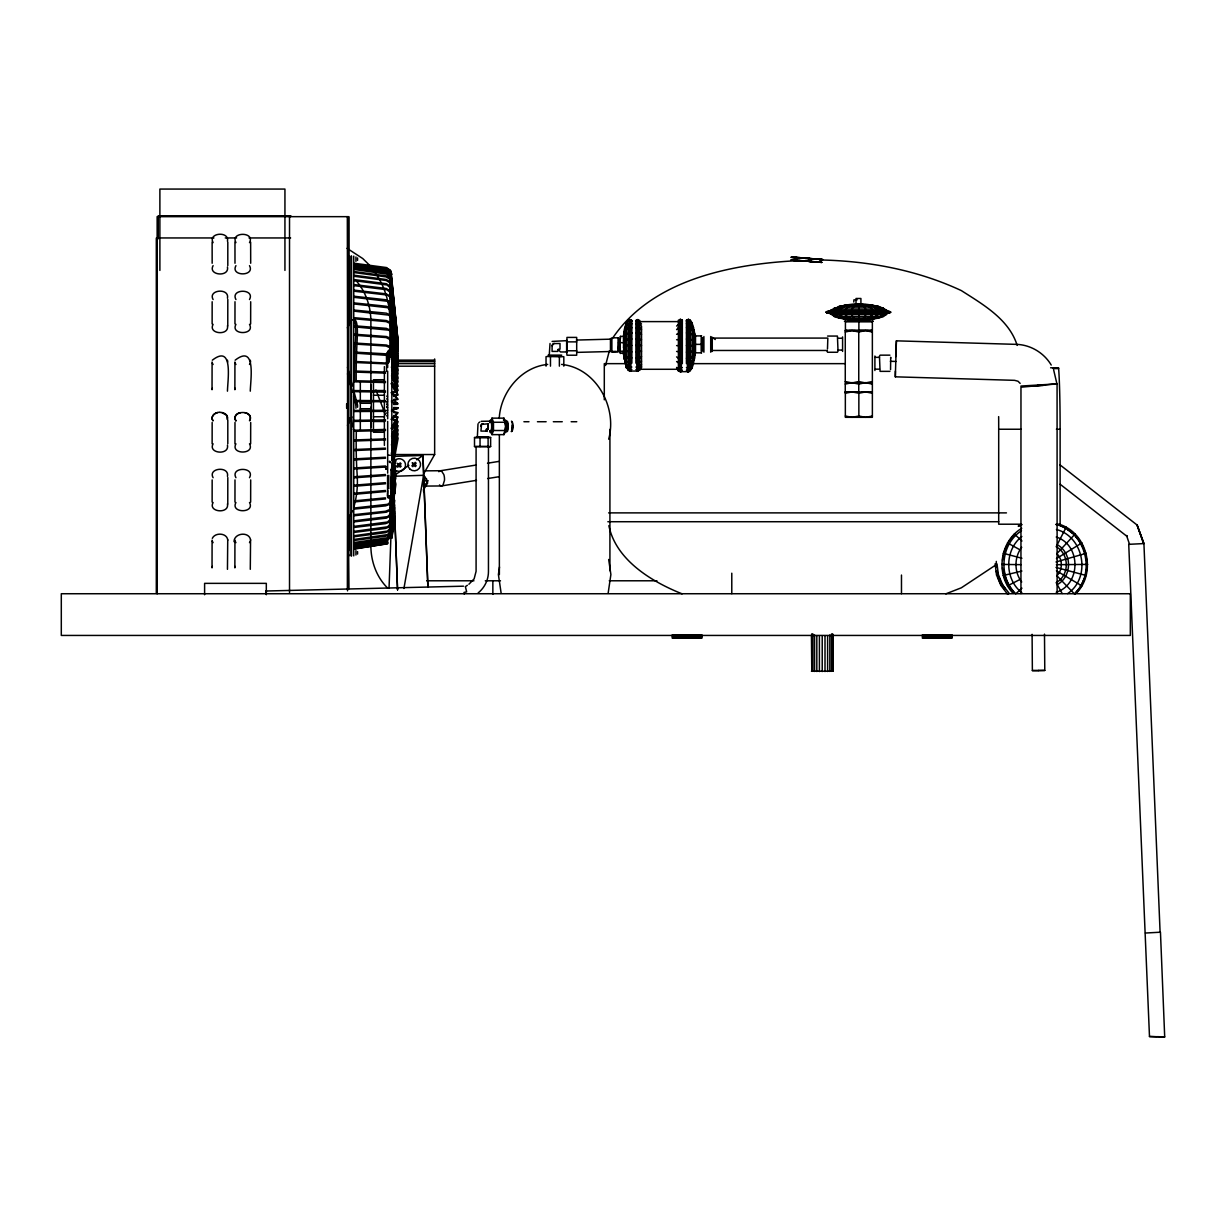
<?xml version="1.0" encoding="UTF-8"?>
<svg xmlns="http://www.w3.org/2000/svg" width="1226" height="1226" viewBox="0 0 1226 1226"><rect width="100%" height="100%" fill="white"/><g stroke="black" fill="none" stroke-linecap="round" stroke-linejoin="round"><path stroke-width="1.5" d="M347.755 410.404L348.184 260.418L348.261 263.284M347.372 327.832A60.181 13.486 -82.4 0 1 348.736 325.105L348.659 216.665L157.143 216.665L157.143 593.844M385.776 468.914L387.064 468.884L385.776 468.914L385.562 466.631L387.125 466.646M387.585 475.29L387.554 496.285L391.171 496.377M387.784 490.553L387.554 496.285L389.592 496.346M388.749 488.653L388.765 475.29M423.935 489.526L423.767 484.76M1020.952 593.553L1020.967 386.052L1057.073 383.876L1057.118 593.507M347.571 589.001L347.77 448.41M348.49 517.081L348.337 547.348M623.574 352.077L626.225 361.149L629.934 363.739L631.865 363.08L631.865 320.507L630.946 320.047L630.9 370.85L629.934 371.325L626.225 367.647L623.344 351.755M676.599 361.563L680.369 364.199L682.33 363.524L682.33 320.247L681.395 319.787L681.365 371.417L678.407 370.957L676.599 368.183M694.851 352.352L692.169 361.563L690.361 363.524L686.437 363.524L686.437 320.247L687.372 319.787L687.403 371.417L688.399 371.907L692.169 368.183L695.081 352.015M890.551 369.639L890.704 357.287L890.704 358.13M212.159 263.253L212.129 242.089M234.994 263.253L234.963 242.089M250.686 263.253L250.64 242.089M641.535 361.149L637.827 363.739L635.896 363.08L635.896 320.507L636.815 320.047L636.846 370.85L637.827 371.325L641.535 367.647L641.535 326.208L639.757 323.848L637.827 323.036L635.896 323.848M212.129 323.955L212.159 301.749M212.129 443.812L212.159 422.449M212.129 502.108L212.159 479.902M227.806 265.659L227.806 242.089M227.806 443.812L227.806 420.242M234.963 323.955L234.994 301.749M234.963 443.827L234.994 422.449M234.963 502.124L234.994 479.902M250.64 323.971L250.686 301.749M250.64 443.827L250.686 422.464M250.64 502.124L250.686 479.918M347.755 588.986L348.245 554.765L348.567 588.986M895.363 371.141L895.332 376.826L1014.576 380.336L1018.009 381.24L1020.155 383.386M227.775 325.917L227.806 299.389M227.775 504.07L227.806 477.542M512.422 427.859L512.299 424.962M512.483 427.154L512.483 425.621M895.731 356.689L896.405 340.843L1016.829 344.383C1030.821 344.935 1044.108 352.996 1051.218 365.041M827.489 348.92L827.841 338.085L712.137 338.085M265.797 594.212L266.149 591.009L463.535 586.181M389.04 588.173L390.864 538.612M395.063 487.274L394.266 493.388M423.767 484.975L423.798 484.377M423.353 483.473L423.859 482.462L423.46 485.052M423.399 490.829L423.844 491.841L423.767 489.251M395.063 479.642L390.91 506.966L389.301 509.725L385.47 511.242L354.452 514.629M386.573 356.766L387.677 352.858L390.65 350.023M386.573 356.168L387.677 351.801L390.65 348.766L387.677 351.678M386.573 357.624L387.677 353.778L390.65 350.988M387.677 357.655L388.274 354.927M386.573 358.712L388.673 353.686L393.331 351.249M386.573 360.03L388.673 355.142L393.96 352.49M387.677 360.046L389.485 355.816M386.573 361.563L389.286 356.322M387.677 361.593L389.485 357.502M386.573 363.325L389.393 358.191M397.025 438.249L396.856 437.192M566.703 351.954L566.964 355.218L576.695 355.218L576.695 337.411L566.964 337.411L566.703 351.954L560.573 351.969L558.106 349.502M631.865 320.507L629.934 319.557L627.988 320.507C621.245 330.53 624.31 343.587 623.574 354.835M623.574 336.384L626.225 323.986L627.988 321.35L629.934 320.446L631.865 321.35M695.081 351.801L692.169 367.417L690.361 370.099L688.399 371.018L686.437 370.099M398.144 342.269L397.914 345.257M793.835 260.433L796.272 260.219L796.517 257.368L822.937 259.56L819.474 259.284M803.674 260.908L809.467 261.368L809.696 258.517L812.332 258.732M623.574 337.319L626.225 326.208L629.934 323.036L631.865 323.848M694.851 353.87L692.169 365.149L688.399 368.382L686.437 367.555M488.132 429.008L488.132 423.767M397.055 429.897L391.339 453.574M491.978 418.143L493.48 422.265L493.48 430.51L491.978 434.632L503.932 434.632L505.725 426.387L503.932 418.143L491.978 418.143L490.477 422.265M623.574 338.805L626.225 329.733L627.988 327.802L631.865 327.802M391.998 537.923L394.358 516.131M623.942 336.368L620.433 336.368L620.111 339.51L620.187 352.904L623.942 353.517M394.266 515.931L391.661 538.229M391.998 537.601L394.266 516.682M354.529 543.516L387.217 538.858L391.355 535.103L392.412 529.096M393.025 523.517L393.853 516.1M394.481 512.79L390.971 538.091M391.109 535.977L391.998 527.977M392.856 520.391L393.393 516.054M391.998 532.804L394.481 511.012M394.619 507.533L391.876 530.72L389.362 534.689L385.623 536.252L354.529 540.436M391.339 531.21L389.638 538.122M391.339 529.065L390.358 534.674L386.834 537.862L354.437 542.474M391.768 525.433L392.213 521.801M392.856 516.361L393.515 510.92M695.51 335.909L695.51 352.827M701.287 352.827L701.287 335.909M394.619 504.775L391.876 527.257L389.362 531.103L385.608 532.651L354.513 536.697M391.83 522.383L390.619 531.164L387.477 534.628L354.437 539.409M392.979 513.05L393.669 507.457M394.772 500.3L391.876 523.195L389.362 526.919L385.608 528.437L354.513 532.36M392.059 517.357L390.619 527.686L387.477 531.057L354.452 535.685M392.979 510.123L393.669 504.698M391.876 514.997L390.619 523.609L387.554 526.812L354.452 531.318M392.856 507.61L393.822 500.239M394.205 500.974L391.876 518.567L389.27 522.23L385.608 523.625L354.513 527.395M395.186 493.45L395.278 485.082M552.098 345.747L553.769 343.571L560.006 343.495L560.006 349.149L558.32 349.287L557.753 351.402L552.098 351.402L552.098 345.747A2.268 2.268 0 0 1 554.351 343.495M1013.151 593.338C995.175 574.948 999.619 541.371 1021.748 528.283M1076.229 593.338C1096.948 572.603 1087.416 532.896 1059.31 524.268M391.937 510.261L390.619 518.95L387.554 522L354.452 526.322M391.937 505.495L390.619 513.755L387.554 516.636L354.452 520.759M392.458 501.94L393.224 496.591M393.745 493.021L394.527 487.687M623.574 340.751L626.225 334.346L629.934 332.507L631.865 332.966L629.934 332.507M694.851 350.375L692.169 356.889L690.361 358.283L686.437 358.283M895.332 376.826L896.405 340.843M499.227 418.48C500.514 392.427 521.035 366.957 547.685 364.413M499.503 566.994L498.4 574.534L501.158 593.353M608.678 439.184C617.521 407.155 595.989 367.831 561.6 364.413M608.127 593.353L610.885 574.534L608.678 559.47M390.91 536.513L390.619 537.892M395.921 475.734L391.876 501.48L389.853 504.284L385.608 505.863L354.513 509.066M503.932 418.143L503.488 420.212M512.299 427.813L512.039 429.238M386.619 355.341L387.677 352.199L390.65 349.333M391.799 495.427L390.512 502.062L387.554 504.3L354.452 507.978M392.381 491.841L393.27 486.461M393.853 482.875L394.45 479.289M391.998 494.277L395.921 471.014M387.707 358.038L390.573 353.486M403.936 588.48L423.598 475.305L422.985 455.444L394.481 456.363M390.91 494.185L393.132 481.68M393.761 478.109L394.404 474.539M212.313 388.244L212.037 389.699L212.098 361.992M227.454 391.171C227.576 380.443 233.783 343.541 212.313 360.199M227.408 419.537C228.879 415.154 223.73 411.89 219.837 412.442M235.147 388.259L234.871 389.715L234.932 361.992M212.313 566.412L212.037 567.868L212.098 540.145M250.288 391.171C250.411 380.443 256.617 343.541 235.147 360.199M227.454 569.324L227.729 539.808M235.147 566.412L234.871 567.868L234.932 540.145M250.288 569.324L250.564 539.823M391.247 470.033L396.688 440.119M391.998 471.964L398.113 438.28L395.722 435.031M227.454 241.261C229.614 230.764 207.638 232.71 213.094 242.625M227.454 298.163C229.63 287.666 207.638 289.612 213.094 299.542M227.454 419.415L226.626 415.262L221.875 412.626M227.454 476.332C229.63 465.819 207.638 467.765 213.094 477.696M395.921 465.957L390.833 489.404M387.707 362.712L389.485 359.417M394.695 467.688L390.803 487.58M397.914 344.506L398.113 341.456M397.914 346.299L390.971 276.187L386.435 272.908L354.529 268.494M395.921 460.608L390.833 481.787M391.676 460.087L395.492 441.651M396.259 437.958L396.994 433.652M391.998 463.826L398.144 433.943L396.764 431.935L393.699 430.816M397.914 347.648L390.971 279.099L386.435 275.896L354.529 271.574M397.914 349.272L390.971 282.639L386.389 279.513L354.513 275.298M395.033 460.578L390.803 480.102M397.914 351.172L390.971 286.761L386.389 283.712L354.513 279.651M397.914 353.333L390.971 291.481L386.389 288.508L354.513 284.616M397.914 355.755L390.971 296.753L386.389 293.888L354.513 290.164M391.998 455.428L398.144 429.882L396.764 428.104L393.699 427.154M397.914 358.421L390.971 302.561L386.389 299.818L354.513 296.294M605.537 365.517L609.337 350.897M386.757 354.023L386.972 353.211M512.207 428.41L511.794 429.238M388.014 354.053L387.677 356.184L388.014 354.697M623.574 343.019L626.225 339.694L631.865 338.989M694.851 348.077L692.169 351.448L686.437 352.168M391.416 444.992L397.147 425.851L393.546 424.38M391.998 446.77L398.144 425.698L393.546 423.338M234.013 541.662C234.166 532.712 249.491 531.318 250.61 540.145M391.523 436.257L397.147 421.637L393.546 420.503M391.998 437.912L398.113 421.621L396.442 420.028M851.656 310.009C854.369 301.244 868.468 303.772 872.636 310.009M865.97 314.438L863.962 318.116L860.621 319.756M620.433 336.368L620.433 338.667M833.971 312.232L834.86 310.009L841.603 306.331L857.296 304.799L844.76 306.331L839.258 310.009M389.914 328.737L389.914 279.084L391.002 279.084M390.849 532.544L390.45 533.479L390.45 532.375M550.03 343.495L549.263 355.126M1021.748 547.271C1014.071 557.048 1014.071 572.205 1021.733 581.998M386.742 401.5L387.125 402.435L387.508 401.5M397.592 403.231C398.404 406.25 396.473 399.385 391.446 400.856M386.742 398.787L387.508 399.538M386.742 396.105L387.508 396.856M830.125 312.232L831.167 310.009C847.641 301.902 870 301.902 886.475 310.009L887.517 312.232L885.524 314.438C869.74 322.545 847.902 322.545 832.102 314.438L830.661 313.381L834.186 316.461L838.936 318.116L850.108 319.634M867.518 319.634L878.69 318.116L883.44 316.461L886.475 314.438L886.98 313.35L886.015 313.35M386.972 363.294L389.393 360.352M478.002 423.859L477.343 437.238M391.063 428.518L397.209 417.453L393.546 416.579M391.83 429.284L398.144 417.07L393.546 415.491M348.736 325.105L350.146 322.453A21.884 4.904 -82.4 0 1 352.306 319.848M347.694 421.775L349.502 418.418M347.479 425.345L351.985 416.947M424.257 472.746L434.648 454.54L434.648 358.957M249.506 242.641C255.406 231.591 230.059 231.591 235.928 242.625M249.506 299.542C255.406 288.493 230.059 288.493 235.928 299.542M249.506 477.696C255.406 466.646 230.059 466.646 235.928 477.696M249.506 364.49L250.288 363.126M212.313 538.352C215.132 532.161 227.101 532.85 227.775 540.145M249.506 542.643L250.288 541.279M213.094 265.644C207.684 275.482 229.584 277.398 227.454 267.007M235.928 265.659C230.105 276.586 255.36 276.586 249.506 265.659M213.094 324.354C207.684 334.177 229.584 336.077 227.454 325.702M235.928 324.354C230.105 335.28 255.36 335.28 249.506 324.354M213.094 443.812C207.684 453.635 229.584 455.551 227.454 445.161M235.928 443.812C230.105 454.739 255.36 454.754 249.506 443.812M213.094 502.507C207.684 512.33 229.584 514.246 227.454 503.855M235.928 502.507C230.105 513.433 255.36 513.433 249.506 502.507M842.584 336.92L842.584 351.418M874.904 370.513L874.904 356.015M1075.125 533.969L1056.889 553.662C1062.835 559.531 1062.819 569.86 1056.889 575.73L1074.344 593.813C1096.657 572.803 1085.638 531.486 1055.801 524.437M388.274 363.019L389.362 361.701M388.611 352.751L389.485 351.601M641.535 366.896L639.757 369.532L637.827 370.436L635.896 369.532M388.611 353.41L390.573 351.341M388.611 354.314L390.573 352.276M641.535 364.674L637.827 367.861L635.896 367.049M676.599 326.055L680.369 322.821L682.33 323.649M844.99 310.009C849.174 303.772 863.273 301.244 865.97 310.009M872.636 314.438L868.759 318.116L862.307 319.756M396.504 371.57L397.025 369.945M612.648 338.1C652.293 279.543 731.094 264.111 797.222 260.678M487.243 429.008L486.232 431.092L480.96 431.092L481.511 424.38L488.27 423.767L488.27 429.008L486.354 429.33L486.078 431.092M389.485 351.065L388.611 352.23L390.573 350.253M391.063 419.399L397.209 413.055L393.546 412.58M391.83 420.181L398.144 412.672L393.546 411.492M676.599 329.641L678.407 327.679L682.33 327.679M878.368 314.438L872.866 318.116L863.763 319.756M396.764 372.811L398.113 369.9L391.217 330.622L386.389 328.353L354.513 325.779M1021.932 588.189L1015.756 593.813C998.041 576.634 1000.493 544.145 1021.503 530.766M389.178 538.658L388.09 539.547M478.14 592.924C484.515 587.852 488.423 579.883 488.454 571.73L488.454 446.555L476.086 446.555L476.086 571.316L474.14 578.841L468.884 584.25M424.548 488.086L427.659 483.013L424.87 476.562M851.12 310.561L849.94 312.186L851.12 313.825M865.525 313.825L866.721 312.186L865.525 310.561M1007.465 585.905L1019.848 579.53M478.753 422.817L479.764 422.005M641.535 356.551L639.757 357.915L635.896 357.915M676.599 334.315L680.369 332.445L682.33 332.92L680.369 332.445M290.623 216.665L290.623 215.807L289.52 216.665L289.52 592.48M1021.856 536.498C1004.385 549.8 1004.37 579.331 1021.825 592.633M1057.256 584.587C1072.229 576.526 1072.244 552.819 1057.272 544.742M1067.631 593.614C1091.355 577.63 1084.06 536.682 1056.429 529.509M885.203 313.825L889.647 312.186L885.203 310.561L830.508 310.561L825.895 312.186L830.508 313.825L882.429 313.825L886.413 312.186L882.429 310.561M888.513 313.044L889.647 312.186M886.153 313.825L890.75 312.186L886.153 310.561M390.006 355.356L392.948 353.977M394.772 475.182L408.886 465.313M416.717 459.827L422.985 455.444L427.859 586.993M832.102 310.009L839.611 306.331L852.055 304.692M395.186 357.808L394.036 358.498M994.455 565.86L961.337 587.806L945.798 593.859M396.136 383.033L397.025 381.853M396.764 383.907L398.113 381.822L391.998 356.582M1056.444 558.596L1081.945 542.888L1080.244 543.578M395.094 359.141L393.699 359.785M395.722 376.98L398.113 373.731L391.217 338.545L386.389 336.522L354.513 334.223M635.896 320.507L637.827 319.557L639.757 320.507L639.757 370.39M682.33 320.247L680.369 319.296L678.407 320.247L678.407 370.957M686.437 320.247L688.399 319.296L690.361 320.247L692.169 323.02L694.851 336.384L692.169 323.787L688.399 320.185L686.437 321.105L687.372 319.787M394.496 351.862L391.186 353.119M395.094 364.398L393.699 364.98M1160.102 932.358L1143.919 543.578L1137.1 525.034L1060.015 464.884M678.407 321.105L680.369 320.185L682.33 321.105M631.865 369.532L629.934 370.436L626.225 366.896L623.574 354.513M682.33 370.099L680.369 371.018L678.407 370.099L676.599 367.417M395.186 372.535L394.036 373.01M395.691 379.432L394.036 380.045M844.408 310.561L842.109 312.186L844.408 313.825M872.238 313.825L874.536 312.186L872.238 310.561M387.477 542.551L354.437 547.624M387.983 543.532L354.529 549.064M387.477 541.555L354.437 546.581M387.983 542.52L354.529 547.67M387.477 539.9L354.437 544.865M387.983 540.85L354.529 545.938M390.742 355.417L392.703 354.728M1086.236 553.263L1056.03 561.983M686.437 323.649L688.399 322.821L690.361 323.649L693.625 329.825L694.636 334.621M631.865 367.049L629.934 367.861L626.225 364.674L623.574 353.578M682.33 367.555L680.369 368.382L678.407 367.555M1018.316 525.893L1021.779 524.467M1056.214 592.235C1081.179 584.526 1081.209 544.758 1056.23 537.034M552.098 341.426L566.642 340.659M397.592 407.676L397.592 408.779L393.546 408.565M391.446 411.154L397.914 407.814M423.706 485.848L427.399 482.308L426.387 478.523M396.442 391.983L398.113 390.389L391.998 374.083M1000.83 585.384L1002.531 584.695L1009.121 593.292L1007.665 594.303L1000.83 585.384L996.539 575.009L995.083 563.868L996.999 563.96L998.393 574.703L1002.531 584.695M395.094 370.482L393.699 370.972M641.535 351.188L635.896 351.893M676.599 339.755L682.33 339.035M391.446 410.066L397.99 407.844M635.896 327.802L639.757 327.802L641.535 329.733M686.437 327.679L690.361 327.679L692.169 329.641L694.851 338.851M476.362 446.785L474.508 446.555L474.508 437.529L477.052 437.529M477.113 437.467L490.63 437.529L490.63 446.555L474.508 446.555M1021.794 387.14L1056.935 383.876L1053.609 369.746M394.036 376.443L397.025 373.761L391.247 341.977M395.094 377.24L393.699 377.639M393.546 392.565L396.274 392.029M838.645 310.561L835.396 312.186L838.645 313.825M878 313.825L881.264 312.186L878 310.561M387.217 543.869L354.529 548.712M395.983 392.121L396.764 391.876M395.186 383.431L394.036 383.753M395.722 384.366L393.699 384.857M217.814 412.626C214.014 412.978 210.152 417.392 213.048 420.901C209.784 416.411 215.439 411.798 219.898 412.273M240.648 412.626C236.848 412.978 232.986 417.392 235.882 420.901M845.266 331.985L852.009 330.591L858.752 331.985L865.479 330.591L872.222 331.985M845.266 384.075L852.009 382.681L858.752 384.075L865.479 382.681L872.222 384.075M872.222 381.608L865.479 383.002L858.752 381.608L852.009 383.002L845.266 381.608M845.342 393.224L852.101 391.937L858.859 393.224L865.617 391.937L872.376 393.224M872.376 416.028L865.617 417.315L858.859 416.028L852.101 417.315L845.342 416.028M834.232 310.561L830.247 312.186L834.232 313.825M1143.567 543.67L1137.1 525.034L1143.919 543.578L1128.732 544.329L1149.482 1036.522L1156.67 1036.782M1021.886 571.055L1003.174 575.53M635.896 332.966L639.757 332.966L641.535 334.346M686.437 332.92L688.399 332.445L692.169 334.315L694.851 340.828M631.865 357.915L627.988 357.915L626.225 356.551L623.574 350.13M682.33 358.283L678.407 358.283L676.599 356.889M811.428 635.022L811.796 671.128M811.428 671.22L833.006 671.22L833.006 635.022M831.443 310.561L827.014 312.186L831.443 313.825M393.699 381.194L396.764 380.075L398.144 378.068L391.217 346.805L386.389 345.027L354.513 343.019M546.03 366.145L546.03 356.705L548.252 356.383L563.822 356.705L563.822 366.145M397.53 403.262L393.546 403.446M998.393 574.703L996.539 575.009L997.703 574.519L997.228 570.948M476.24 465.022L440.578 470.723L425.437 470.845M487.504 463.229L498.767 461.42M476.5 480.331L441.329 485.956L423.2 486.094M487.611 478.554L498.721 476.776M393.546 387.631L397.147 386.159L391.416 367.018M393.546 388.673L398.144 386.313L391.998 365.241M474.508 437.529L488.101 437.529L488.101 446.555M490.63 446.555L487.871 446.846M354.437 547.961L358.084 547.44M363.555 546.658L367.202 546.137M372.673 545.355L376.321 544.834M379.968 544.313L383.615 543.792M481.251 421.33L490.553 421.146M635.896 338.989L641.535 339.694M686.437 339.035L692.169 339.755L694.851 343.127M631.865 351.893L626.225 351.188L623.344 347.081M682.33 352.168L676.599 351.448M393.546 391.492L397.147 390.374L391.523 375.754M845.419 321.825L872.36 321.825M845.419 330.177L872.36 330.177M872.222 391.952L849.312 391.937M354.513 521.832L386.389 518.123L390.389 515.962L391.998 512.729L395.921 484.163L395.278 481.557M1032.093 634.317L1032.369 670.576L1040.292 670.561L1044.782 670.438L1044.491 634.118M354.513 515.717L386.389 512.192L390.389 510.154L391.998 507.058L395.554 478.125M354.452 500.821L385.47 497.848M354.513 501.909L385.608 498.936M1034.008 386.251L1043.295 385.378L1037.594 385.041M864.866 319.756L876.023 318.116L880.145 316.461L883.21 313.366L878.736 313.381M393.546 395.431L397.209 394.557L391.063 383.493M393.546 396.519L398.144 394.941L391.83 382.727M354.452 493.204L385.47 490.477M354.513 494.293L385.608 491.549M354.452 485.159L385.47 482.676M354.513 486.232L385.608 483.749M1087.707 564.404L1056.383 564.696M354.452 476.73L385.47 474.508M354.513 477.788L385.608 475.565M354.452 467.964L385.47 466.018M354.513 468.991L385.608 467.045M354.483 458.876L385.531 457.221M354.483 459.903L385.531 458.233M393.546 399.415L397.393 398.956L391.063 392.611M393.546 400.504L398.144 399.339L391.83 391.83M354.483 449.528L385.531 448.149M354.483 450.555L385.531 449.191M354.483 439.95L385.531 438.877M354.483 441.008L385.531 439.935M395.109 476.224L423.598 475.305L423.706 476.194M860.33 304.799L876.023 306.331L882.766 310.009L883.67 312.232M576.404 340.062L611.498 339.142M577.339 352.368L616.203 351.372M354.483 430.219L385.531 429.437M354.483 431.291L385.531 430.525M865.817 304.692L860.499 304.799L872.866 306.331L878.368 310.009M1149.482 1036.522L1164.7 1036.92L1160.455 932.204L1145.436 933.032M393.546 404.534L397.53 404.35L391.446 401.944M354.483 420.349L385.531 419.89M354.483 421.438L385.531 420.978M391.186 497.465L387.554 497.511L391.171 497.603M1038.468 670.438L1044.782 670.438M1038.683 670.591L1032.369 670.576M422.725 480.899L428.303 480.853M354.483 410.434L385.531 410.281M354.483 411.522L385.531 411.369M889.586 313.044L826.508 312.63L835.825 312.645M889.065 312.63L890.153 312.615L880.835 312.63M869.495 313.396L848.131 313.412M290.623 215.807L158.246 215.807L158.246 238.794M213.922 237.951L156.422 237.951L156.422 593.185M225.262 237.951L236.618 237.951M249.016 237.951L290.623 237.951M799.291 257.644L801.789 258.058L796.333 257.705M812.501 259.069L815.551 259.268M796.9 260.54L795.567 260.448L799.321 260.494M814.692 262.027L813.451 261.92M857.143 299.849L853.909 299.849L853.786 302.04M848.407 304.952L869.219 304.952M844.99 305.197L872.636 305.197M843.473 305.489L874.153 305.489M838.936 306.331L878.69 306.331M834.186 307.987L883.44 307.987M831.167 310.009L886.475 310.009M827.075 311.343L889.586 311.343M825.895 312.186L890.75 312.186M887.517 312.232L882.597 307.987L878.015 306.331L865.571 304.692M842.415 312.645L874.245 312.63M831.167 314.438L886.475 314.438M834.186 316.461L883.44 316.461M838.936 318.116L878.69 318.116M844.99 319.25L872.636 319.25M844.423 319.465L873.356 319.465M844.423 321.258L873.356 321.258M639.252 321.61L678.698 321.61M847.074 330.591L845.266 330.591L845.266 392.504M849.22 330.591L855.258 330.591M858.752 330.591L868.269 330.591M870.414 330.591L872.222 330.591M695.157 335.909L701.64 335.909M827.581 336.062L837.419 336.062L838.032 351.188L837.419 352.26L827.581 352.26L826.968 350.942M838.032 338.253L842.032 338.253M566.964 341.87L576.695 341.87M620.433 342.652L623.942 342.652M695.51 344.368L701.287 344.368M623.574 345.441L631.865 345.441M635.896 345.441L641.535 345.441M676.599 345.609L682.33 345.609M686.437 345.609L694.851 345.609L694.851 355.142M838.032 350.069L842.032 350.069M712.107 350.467L827.427 350.467M566.964 350.774L576.695 350.774M620.433 351.218L623.942 351.218M695.157 352.827L701.64 352.827M548.145 355.126L561.707 355.126M889.907 355.157L880.069 355.157L879.456 356.245L880.069 371.355L889.907 371.355M548.145 356.383L561.707 356.383M387.677 356.766L390.45 356.766M875.456 357.348L879.456 357.348M397.408 360.137L434.648 360.137M397.408 361.609L434.648 361.609M397.408 363.632L434.648 363.632M626.348 363.647L604.295 363.647L604.295 399.829M692.705 363.647L844.852 363.647M397.408 366.191L434.648 366.191M1050.605 367.785L1058.574 367.785L1058.804 370.88A68.717 2.789 90 0 1 1060.122 429.238L1060.122 524.207L1056.398 524.207M1053.057 368.582L1058.636 368.582M875.456 369.164L879.456 369.164M639.252 369.287L678.698 369.287M384.382 379.738L373.455 379.738L373.455 432.257L384.382 432.257M845.725 382.681L872.222 382.681M845.725 383.002L872.222 383.002M373.455 390.512L384.382 390.512M872.36 321.258L872.376 417.315L845.342 417.315L845.342 391.937L847.166 391.937M862.353 391.937L868.406 391.937M870.567 391.937L872.376 391.937M373.455 395.247L384.382 395.247M360.321 403.262L371.263 403.262M360.321 408.733L371.263 408.733M373.455 416.763L384.382 416.763M349.701 418.035L351.402 418.035L352.26 426.847M373.455 421.499L384.382 421.499M523.916 421.729L528.973 421.729M537.448 421.729L546.137 421.729M553.324 421.729L562.259 421.729M571.147 421.729L576.772 421.729M493.48 422.265L505.434 422.265M998.654 416.625A68.717 2.789 -90 0 1 998.7 429.238L1021.043 429.238M1056.398 429.238L1060.122 429.238M493.48 430.51L505.434 430.51M476.868 437.238L488.27 437.238M393.684 454.54L434.648 454.54M387.677 455.244L390.45 455.244M608.617 512.882L1006.454 512.882M607.851 521.724L998.746 521.724M1021.12 524.207L998.7 524.207L998.7 429.238M426.663 580.787L473.941 580.787M485.297 580.787L500.484 580.787M609.245 580.787L656.937 580.787M672.185 634.853L701.977 634.853M922.335 634.853L952.127 634.853M672.185 635.681L701.977 635.681M922.335 635.681L952.127 635.681M672.185 636.509L701.977 636.509M922.335 636.509L952.127 636.509M672.185 637.336L701.977 637.336M922.335 637.336L952.127 637.336M672.185 638.164L701.977 638.164M922.335 638.164L952.127 638.164M834.431 313.396L838.906 313.412M423.46 489.327L423.43 489.925M826.508 312.63L828.148 313.044M354.483 400.488L385.531 400.641M354.483 401.576L385.531 401.73M1021.059 564.665L1001.719 564.404M830.661 313.381L831.611 313.396M390.19 496.392L393.408 496.407M354.483 390.558L385.531 391.033M354.483 391.646L385.531 392.121M393.546 407.476L397.53 407.66M851.825 304.692L857.127 304.799M354.483 380.719L385.531 381.485M354.483 381.792L385.531 382.573M1157.513 1036.675L1164.7 1036.92M890.367 361.302L896.068 361.471M354.483 371.003L385.531 372.076M354.483 372.06L385.531 373.133M354.483 361.44L388.397 363.157M354.483 362.482L385.531 363.861M354.483 352.107L386.389 353.839L391.508 355.647M354.483 353.119L389.301 355.525M487.871 437.238L490.63 437.529M1129.575 544.436L1126.556 535.501L1127.184 536.513L1060.122 484.239M795.628 260.173L796.793 260.341M354.452 344.046L386.19 346.054L390.91 348.23M819.535 259.943C868.299 260.877 916.956 269.919 961.337 290.593C983.007 304.462 1009.167 319.373 1017.166 345.41M809.696 258.517L807.765 258.38M354.452 335.28L386.19 337.564L390.956 340.077M797.145 257.69L795.797 257.598L801.574 258.058M805.651 258.18L806.938 258.257L804.716 258.134M812.087 258.855L813.114 258.901L810.478 258.717M793.62 260.264L791.843 260.142L793.958 260.341M796.517 257.368L795.122 257.307L799.505 257.675M831.55 671.051L833.006 671.22M804.915 258.134L813.681 259.069M805.221 258.471L812.102 258.947M804.67 260.985C813.083 261.536 786.648 260.004 797.605 260.663M794.693 260.341L790.663 260.142L796.256 260.54M798.111 257.766L792.073 257.291L796.486 257.69M812.302 259.023L815.259 259.176M797.344 257.843L790.893 257.291L800.609 258.058M796.272 260.219L820.945 262.257C827.305 262.778 800.976 260.877 810.83 261.567M794.755 260.448L801.191 260.954M799.398 260.755L801.344 260.908M813.252 261.874L815.014 262.027M793.513 260.341L797.865 260.617L796.425 260.663M354.452 326.852L388.765 330.146L390.803 331.909L393.04 345.487M801.988 257.92L803.919 258.042M811.06 258.717L808.394 258.533L809.589 258.64M814.079 259.176L817.037 259.314M819.719 259.391L822.033 259.56L814.892 258.977M799.536 258.027L800.685 258.119M801.758 260.77L804.486 260.985M819.474 262.241L821.788 262.41L814.662 261.828M800.486 260.877L801.62 260.969M800.18 257.92L801.099 257.996M796.655 257.812L798.448 257.935L795.015 257.644M801.344 260.709L799.045 260.494M796.149 260.617L797.099 260.694M811.827 258.717L815.259 258.977M815.029 261.828L809.467 261.368M852.76 319.756L841.603 318.116L834.86 314.438M812.102 261.582L810.539 261.429L811.505 258.655M354.513 317.718L386.389 320.553L390.833 322.607L391.998 324.783L398.113 366.267M354.452 318.806L386.19 321.626L390.174 323.465L395.63 356.889M354.513 310.101L386.389 313.182L390.833 315.404L391.998 317.733L398.113 362.804M354.452 311.189L388.765 315.143L390.803 317.335L393.194 334.713M354.513 302.945L386.389 306.255L390.833 308.646L391.998 311.113L398.113 359.57M354.452 304.033L387.554 307.695L390.619 310.193L391.845 318.653M853.863 319.756L844.76 318.116L839.258 314.438M354.452 297.382L387.554 301.289L390.619 303.971L391.554 310.576M354.452 291.252L385.47 294.838C392.381 295.328 391.431 303.328 391.968 308.768M845.266 391.952L858.752 391.952L858.752 384.075M354.452 285.689L386.895 289.75L390.358 292.493L391.309 298.041M393.546 419.445L396.764 420.135M354.452 280.693L386.895 284.938L390.358 287.819L391.293 293.351M354.452 276.325L386.19 280.509L389.638 282.608L390.91 285.612M354.437 272.601L386.159 276.892L389.638 279.084L390.91 282.164M354.437 269.536L386.834 274.149L390.358 277.337L391.263 283.129M354.529 266.073L386.435 270.578L390.971 273.904L398.113 342.866M354.437 267.145L386.159 271.62L389.638 273.888L390.91 277.091M354.529 264.341L386.435 268.892L390.971 272.279L398.113 342.085M354.437 265.429L386.159 269.95L389.638 272.249L390.91 275.498M354.529 263.299L386.435 267.544L390.971 270.961L398.113 341.61M359.908 264.816L363.555 265.337M369.026 266.119L372.673 266.64M376.321 267.161L381.792 267.942M354.437 264.387L387.477 269.444M855.319 319.756L848.882 318.116L844.99 314.438M385.623 267.728L389.975 269.965L391.998 274.409M385.439 268.463L388.657 270.241M394.036 428.257L397.009 429.713M393.699 434.372L395.094 434.77M1056.015 567.408L1086.236 575.53M1021.902 558.259L1003.19 553.263L1004.339 553.57M394.036 431.966L395.186 432.349M857.005 319.756L853.664 318.116L851.656 314.438M391.538 479.964L393.102 480.592M244.71 412.626C248.418 412.978 252.357 417.315 249.506 420.794C255.36 409.729 230.074 409.775 235.928 420.794M390.542 462.662L389.378 462.263M390.787 482.278L393.99 483.642M390.542 483.105L392.09 483.565M394.036 435.552L396.795 437.161M390.542 488.776L393.025 489.772M390.833 488.009L392.994 488.776M390.251 461.65L389.27 461.221M487.228 431.445L486.354 429.33M682.131 593.859C651.634 581.706 615.942 560.067 608.862 525.678M387.508 415.154L386.742 415.905M387.508 412.457L386.742 413.223M1060.551 525.678L1065.639 527.778L1066.222 527.134L1056.184 546.735C1069.67 553.999 1069.654 575.362 1056.168 582.626L1062.16 593.491M392.611 476.546L393.96 477.389M1080.229 585.047L1081.93 585.905L1056.429 570.795M347.065 248.326L362.789 258.579L369.639 265.337M1019.863 549.738L1007.481 542.888L1008.492 543.578M353.287 429.253L354.62 430.081M388.09 269.475L390.037 271.513M715.248 339.541L712.26 337.303L712.26 351.448M467.382 585.292L465.39 586.626L466.646 591.851L463.995 592.449L464.256 594.028M1014.316 533.969L1021.948 541.003M439.506 484.914L440.395 485.68A11.509 4.306 85.3 0 0 443.046 484.96L444.471 480.347A6.299 2.36 85.3 0 0 443.827 474.569L441.498 470.999A11.509 4.306 85.3 0 0 438.862 471.719M387.906 588.327C376.75 577.523 371.049 561.891 370.88 546.505M389.178 270.716L390.037 271.85M372.627 269.199C382.696 281.888 388.443 297.826 389.607 313.917M356.092 280.631C365.838 291.757 370.834 306.531 370.88 321.243L370.88 403.323M1010.224 588.373L1013.565 592.756M1005.121 588.817L1001.826 584.526L998.393 576.189M1004.692 589.308L1001.351 584.94A42.22 42.19 -74.7 0 1 997.642 576.511M266.149 591.009L266.425 591.775M641.535 323.986L637.827 320.446L635.896 321.35L636.815 320.047M235.147 363.126L235.928 364.49M212.313 363.126L213.094 364.49M235.147 541.279L235.928 542.643M212.313 541.279L213.094 542.643M491.978 434.632L490.477 430.51M387.677 410.128L386.742 410.511M390.358 272.478L390.803 273.827M390.358 272.157L390.91 274.21M375.922 389.991L385.439 414.71M347.479 367.31L352.475 385.929M353.732 390.65L357.394 404.304M347.51 373.746L352.475 392.305M353.594 396.458L355.755 404.549M391.339 358.436L395.707 376.443M391.676 351.923L395.492 370.359M396.259 374.053L397.055 378.052M250.61 361.992L250.288 360.199M227.775 361.992L227.454 360.199M393.653 349.241L394.266 353.011M394.879 356.766L395.492 360.536M503.763 433.529L503.932 434.632M620.433 353.517L620.111 350.375M393.715 338.468L395.247 349.716M392.32 322.377L393.255 329.825M392.213 316.093L393.086 323.465M394.067 327.557L394.496 331.311M395.308 332.353L395.691 336.062M391.646 293.06L392.014 296.784M391.63 289.612L391.983 293.32M391.63 286.93L391.983 290.746M391.079 276.08L391.416 279.819M392.642 457.819L392.581 456.424L393.04 470.861M423.598 475.305L427.92 587.377M393.929 495.258L397.592 589.967M394.159 500.085L397.53 589.798M392.994 468.378L393.117 471.887M480.96 426.387L480.944 425.866A2.1 2.054 -90 0 1 483.151 423.767M681.395 319.787L681.411 320.66M630.946 320.047L630.946 320.906M687.403 370.543L687.403 371.417L686.437 370.957L688.399 371.907L688.399 319.296M348.307 264.709L348.552 325.963M348.092 550.505L347.54 216.665L347.54 590.84M681.365 370.543L681.365 371.417L682.33 370.957L680.369 371.907L680.369 319.296M901.478 575.055L901.478 593.675M860.913 304.692L860.913 298.485L856.009 298.485L856.009 304.692M858.89 321.825L858.89 330.177M858.813 304.692L858.813 310.009M858.813 314.438L858.813 319.756M858.752 331.985L858.752 381.608M858.859 393.224L858.859 416.028M858.323 310.561L858.323 313.825M845.419 321.258L845.419 330.744M832.638 633.811L832.638 671.312M831.55 633.919L831.55 671.388M829.833 634.991L829.833 671.465M827.611 635.804L827.611 671.511M825.006 636.325L825.006 671.557M822.217 636.493L822.217 671.557M819.412 636.325L819.412 671.557M816.822 635.804L816.822 671.511M814.585 634.991L814.585 671.465M812.869 633.919L812.869 671.388M811.796 633.811L811.796 671.312M731.784 573.201L731.784 593.675M711.478 337.303L711.478 351.448M710.712 336.537L710.712 352.199M703.908 336.537L703.908 352.199M702.789 337.656L702.789 351.096M701.64 337.656L701.64 351.096M694.636 332.936L694.636 358.268M694.376 331.541L694.376 359.662M693.625 327.373L693.625 363.831M692.169 323.02L692.169 368.183M690.361 320.247L690.361 370.957M688.997 320.093L688.997 320.967M688.997 323.541L688.997 371.647L679.771 371.647L679.771 323.541M679.771 320.093L679.771 320.967M638.424 323.756L638.424 371.064L629.336 371.064L629.336 323.756M637.827 319.557L637.827 371.325M629.934 319.557L629.934 371.325M627.988 320.507L627.988 370.39M626.225 323.235L626.225 367.647M624.785 327.511L624.785 363.371M624.049 331.602L624.049 359.279M623.789 332.982L623.789 357.915M620.111 338.836L620.111 351.05M619.069 338.836L619.069 351.05M611.176 338.514L611.176 351.372M610.456 338.514L610.456 351.372M609.92 429.376L609.92 570.78M566.887 340.414L566.887 352.23M566.642 340.154L566.642 352.49M559.378 356.705L559.378 366.145M550.474 356.705L550.474 366.145M499.365 435.107L499.365 574.596M492.852 580.787L492.852 594.365M480.04 437.529L480.04 446.555M391.83 357.072L391.83 400.55M391.83 402.94L391.83 418.802M391.83 421.07L391.83 454.54M391.83 455.244L391.83 460.608M391.83 464.194L391.83 474.937M391.002 288.738L391.002 355.571M391.002 469.466L391.002 523.257M389.914 330.468L389.914 357.44M389.914 495.748L389.914 532.927M387.677 364.352L387.677 367.555M387.677 371.233L387.677 400.304M387.677 400.856L387.677 418.802M387.677 421.422L387.677 473.144M386.573 355.678L386.573 371.233M384.382 366.62L384.382 445.39M371.263 385.209L371.263 426.786M370.88 407.155L370.88 544.605M360.321 381.93L360.321 430.081M357.578 257.935L357.578 260.418M357.578 404.764L357.578 407.247M357.578 551.593L357.578 554.075M355.938 256.985L355.938 261.353M355.938 403.814L355.938 408.197M355.938 550.643L355.938 555.026M353.747 256.111L353.747 555.899M351.571 256.111L351.571 555.899M351.019 256.111L351.019 555.899M348.828 256.111L348.828 555.899M348.659 216.665L348.659 325.472M348.659 516.376L348.659 550.75M348.659 554.566L348.659 588.924M346.636 403.814L346.636 408.197M284.938 270.41L284.938 189.065L159.886 189.065L159.886 270.41M266.318 594.733L266.318 583.361L204.604 583.361L204.604 594.733M156.637 237.951L156.637 593.185M618.563 342.253A6.222 2.038 -86.2 0 1 618.149 348.429L618.885 348.215A6.053 1.977 -87.5 0 1 618.502 349.456M618.042 350.391A6.053 1.977 -87.5 0 1 617.521 350.973M1067.463 529.647A41.699 41.653 -75.7 0 1 1071.876 532.85M1075.83 536.605A41.699 41.653 -75.7 0 1 1074.773 594.258M1014.607 593.2A41.699 41.653 -75.7 0 1 1005.535 577.599M1004.584 574.09A41.699 41.653 -75.7 0 1 1003.941 570.519M1004.983 588.572A41.699 41.653 -75.7 0 1 997.29 572.236M996.324 565.033A41.699 41.653 -75.7 0 1 996.309 561.401M1075.646 535.808A42.22 42.19 -74.3 0 1 1079.11 540.145M1081.96 544.85A42.22 42.19 -74.3 0 1 1084.182 549.922M1085.715 555.194A42.22 42.19 -74.3 0 1 1086.359 558.841M1086.359 569.86A42.22 42.19 -74.3 0 1 1085.715 573.507M1084.167 578.779A42.22 42.19 -74.3 0 1 1081.93 583.852M1077.991 590.058A42.22 42.19 -74.3 0 1 1075.616 592.878M1007.849 585.216A42.22 42.19 -74.3 0 1 1003.711 575.009M1003.282 573.232A42.22 42.19 -74.3 0 1 1002.485 567.745M1002.531 560.405A42.22 42.19 -74.3 0 1 1003.404 554.934M1003.864 553.156A42.22 42.19 -74.3 0 1 1007.251 544.605M1009.105 541.432A42.22 42.19 -74.3 0 1 1014.913 534.291M997.136 574.764A42.22 42.19 -74.7 0 1 996.34 571.178M995.864 567.5A42.22 42.19 -74.7 0 1 995.711 563.837M1018.423 526.383A42.22 42.19 -74.7 0 1 1021.764 524.82M512.146 421.759A4.797 1.011 -90 0 1 512.882 427.016A4.797 1.011 -90 0 1 511.886 431.184M504.698 420.825A6.421 1.349 -90 0 1 506.706 426.387A6.421 1.349 -90 0 1 504.698 431.95M505.633 421.759A4.797 1.011 -90 0 1 506.369 426.387A4.797 1.011 -90 0 1 505.633 431.016M506.169 422.234A4.797 1.011 -90 0 1 507.671 425.759A4.797 1.011 -90 0 1 506.415 431.016M506.323 422.679A5.226 1.103 -90 0 1 507.809 422.372A5.226 1.103 -90 0 1 507.993 429.391A5.226 1.103 -90 0 1 506.553 430.924M511.457 421.146A5.226 1.103 -90 0 1 512.545 427.077A5.226 1.103 -90 0 1 511.165 431.445M489.772 422.679A5.226 1.103 -90 0 1 491.258 422.372A5.226 1.103 -90 0 1 491.442 429.391A5.226 1.103 -90 0 1 490.002 430.924M504.576 420.181A6.421 1.349 -90 0 1 505.572 426.387A6.421 1.349 -90 0 1 504.576 432.594M489.618 421.943A6.283 1.318 -90 0 1 491.473 421.943A6.283 1.318 -90 0 1 491.473 430.832A6.283 1.318 -90 0 1 489.618 430.832M490.752 421.943A6.283 1.318 -90 0 1 492.959 424.763A6.283 1.318 -90 0 1 491.35 432.456M491.028 431.828A6.283 1.318 -90 0 1 490.752 430.832M393.592 462.049A6.345 6.329 0 0 1 402.159 459.428A6.345 6.329 0 0 1 404.779 467.995A6.345 6.329 0 0 1 396.213 470.615M394.864 469.665A6.345 6.329 0 0 1 393.807 468.393M392.841 465.252A6.345 6.329 0 0 1 393.01 463.597M354.651 381.24A180.651 40.489 -82.4 0 1 355.525 340.843A55.247 12.383 -82.4 0 0 355.816 330.836A21.884 4.904 -82.4 0 0 353.594 319.94M356.245 381.455A180.651 40.489 -82.4 0 1 357.103 341.058A55.247 12.383 -82.4 0 0 357.394 331.051A21.884 4.904 -82.4 0 0 353.9 320.063M356.352 430.786A180.651 40.489 -82.4 0 0 357.103 473.711A55.247 12.383 -82.4 0 1 357.394 482.661A21.884 4.904 -82.4 0 1 353.9 506.69M352.475 510.644A21.884 4.904 -82.4 0 1 351.724 512.177L350.314 514.828A60.181 13.486 -82.4 0 1 348.276 518.169M388.78 497.511L389.592 497.572L388.78 497.511M398.113 464.838L396.872 466.34L397.806 467.213L398.542 465.788L400.274 467.121L401.147 466.186L399.707 465.436L401.055 463.719L400.12 462.846L399.354 464.271L397.163 463.351L398.113 464.838M413.162 464.302L411.921 465.803L412.855 466.677L413.591 465.267L415.323 466.585L416.196 465.65L414.756 464.899L416.104 463.183L415.17 462.309L414.403 463.735L412.212 462.815L413.162 464.302M386.742 404.243L387.508 405.009L386.742 404.243M386.742 406.986L387.508 407.768L386.742 406.986M618.057 337.824L611.881 337.824L611.881 352.061L618.057 352.061L618.057 337.824M1130.326 593.736L61.3 593.736L61.3 635.436L1130.326 635.436L1130.326 593.736M409.913 469.129A6.345 6.329 0 0 0 420.411 465.911A6.345 6.329 0 0 0 412.38 458.432A6.345 6.329 0 0 0 409.913 469.129"/></g></svg>
